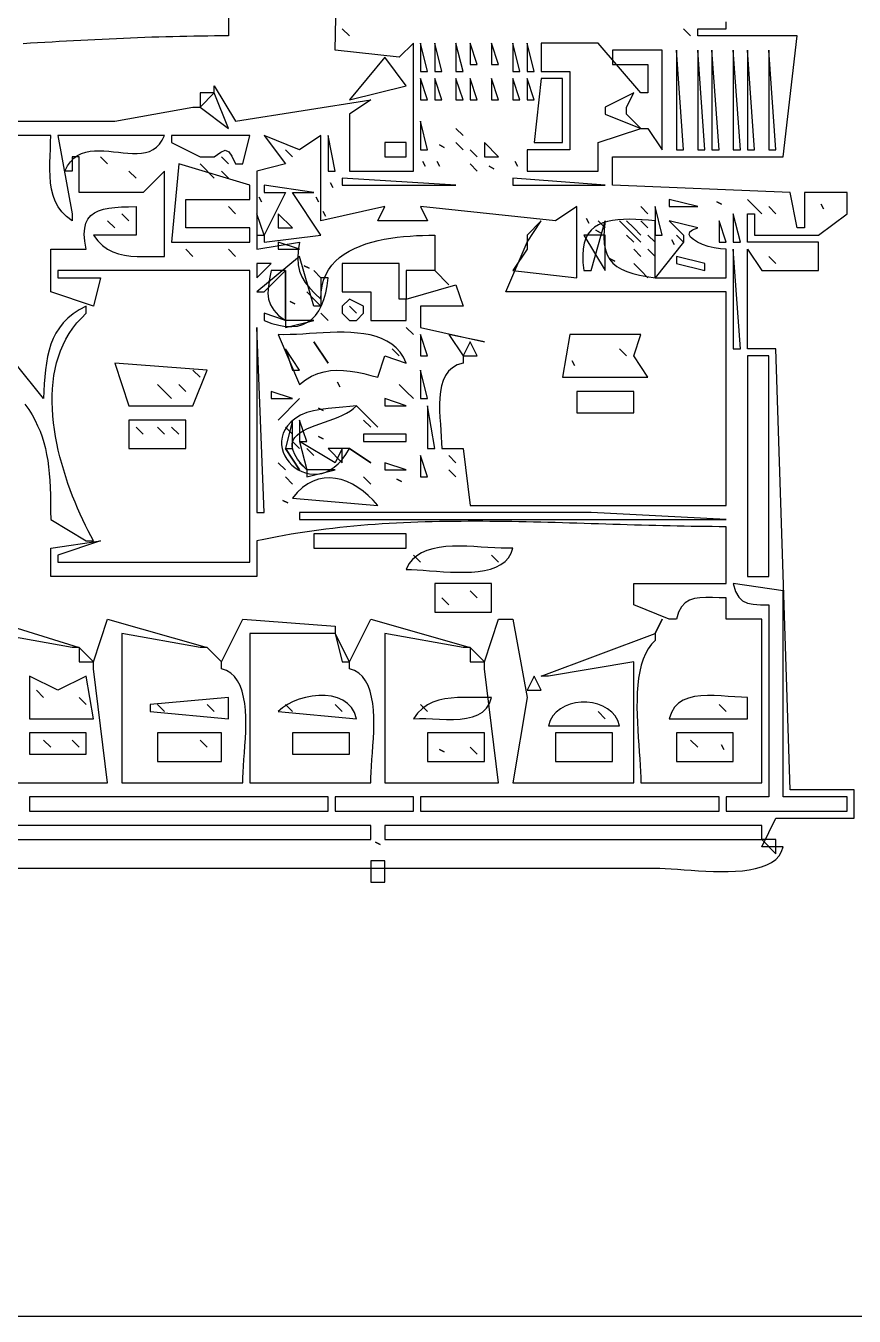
# Model space of a CAD drawing. Extents: x 0 to 1224, y 0 to 792.
# Drawn here: x 698.5 to 815, y 0 to 181.4 of the extents above; entities that cross this region are included whole.
import ezdxf

# ---------------------------------------------------------------- set-up
doc = ezdxf.new("R2010")
doc.units = 0
for name, color, linetype in [('C141', 141, 'CONTINUOUS'), ('C172', 172, 'CONTINUOUS'), ('C252', 252, 'CONTINUOUS'), ('C7', 7, 'CONTINUOUS')]:
    doc.layers.add(name, color=color, linetype=linetype)

msp = doc.modelspace()

# ---------------------------------------------------------------- linework, layer by layer
at = {"layer": 'C141'}
for points in [[(788, 98), (787, 96), (788, 98)], [(742, 96), (743, 92), (744, 92), (742, 96)], [(706, 94), (706, 92), (708, 92), (706, 94)], [(724, 94), (726, 92), (724, 94)], [(761, 94), (761, 92), (763, 92), (761, 94)]]:
    msp.add_lwpolyline(points, dxfattribs=at)
at = {"layer": 'C172'}
for points in [[(752, 139), (753, 138), (752, 139)], [(752, 130), (753, 129), (752, 130)], [(776, 130), (776, 127), (784, 127), (784, 130), (776, 130)]]:
    msp.add_lwpolyline(points, dxfattribs=at)
at = {"layer": 'C252'}
for points in [[(732, 159), (732, 158), (735, 158), (732, 152), (732, 151), (740, 152), (736, 158), (739, 158), (732, 159)], [(731.333313, 157.333328), (731.666687, 156.666672), (731.333313, 157.333328)], [(739.333313, 157.333328), (739.666687, 156.666672), (739.333313, 157.333328)], [(731, 155), (731, 152), (732, 152), (731, 155)], [(740.333313, 155.333328), (740.666687, 154.666672), (740.333313, 155.333328)], [(777, 147), (778, 147), (780, 154), (779.8527, 152.7963), (779.8052, 151.7248), (779.8574, 150.7767), (780.0093, 149.9434), (780.2608, 149.2161), (780.6118, 148.5861), (781.0625, 148.0446), (781.6126, 147.5829), (782.2621, 147.1923), (783.0111, 146.8641), (783.8594, 146.5894), (784.807, 146.3597), (785.8539, 146.1661), (787, 146), (787, 154), (786.0757, 154.0792), (785.1655, 154.1456), (784.2745, 154.1927), (783.4082, 154.2139), (782.5719, 154.2027), (781.7709, 154.1526), (781.0105, 154.0571), (780.2962, 153.9097), (779.6332, 153.7039), (779.0268, 153.4331), (778.4824, 153.091), (778.0054, 152.6708), (777.6011, 152.1662), (777.2747, 151.5706), (777.0317, 150.8775), (776.8774, 150.0804), (776.8171, 149.1728), (776.8562, 148.1481), (777, 147)], [(734, 151), (734, 150), (737, 150), (734, 151)], [(789.333313, 151.333328), (789.666687, 150.666672), (789.333313, 151.333328)], [(790, 152), (791, 151), (790, 152)], [(731, 144), (732, 144), (735, 147), (735, 140), (732, 141), (732, 140), (733.0777, 139.591), (734.0872, 139.3111), (735.0285, 139.1572), (735.9015, 139.1262), (736.7063, 139.2149), (737.4429, 139.4203), (738.1111, 139.7391), (738.7112, 140.1682), (739.2429, 140.7047), (739.7064, 141.3452), (740.1017, 142.0867), (740.4287, 142.926), (740.6874, 143.8601), (740.8778, 144.8858), (741, 146), (740, 146), (740, 142), (739, 142), (737, 149), (731, 144)], [(737.666687, 147.666672), (738.333313, 147.333328), (737.666687, 147.666672)], [(739, 147), (740, 146), (739, 147)], [(756, 147), (758, 145), (756, 147)], [(784, 148), (785, 147), (784, 148)], [(744, 122), (743, 122), (742, 120), (737, 123), (738, 119), (737.2827, 119.7829), (736.7321, 120.494), (736.3374, 121.1382), (736.0878, 121.7205), (735.9725, 122.2458), (735.9808, 122.7191), (736.102, 123.1453), (736.3253, 123.5294), (736.6399, 123.8764), (737.035, 124.1912), (737.4999, 124.4788), (738.0239, 124.7442), (738.5961, 124.9923), (739.2059, 125.2281), (739.8424, 125.4565), (740.495, 125.6825), (741.1527, 125.9111), (741.805, 126.1472), (742.4409, 126.3958), (743.0499, 126.6619), (743.621, 126.9504), (744.1435, 127.2662), (744.6068, 127.6144), (745, 128), (744.0734, 127.8862), (743.086, 127.8004), (742.0599, 127.7211), (741.017, 127.6266), (739.9792, 127.4954), (738.9685, 127.3059), (738.0068, 127.0366), (737.1162, 126.6658), (736.3186, 126.172), (735.7578, 125.6919), (735.3047, 125.1879), (734.954, 124.6654), (734.7005, 124.13), (734.5387, 123.5874), (734.4635, 123.0432), (734.4696, 122.5029), (734.5516, 121.9722), (734.7042, 121.4567), (734.9223, 120.9619), (735.2004, 120.4936), (735.5334, 120.0572), (735.9159, 119.6584), (736.3426, 119.3029), (736.8083, 118.9961), (737.3076, 118.7438), (737.8353, 118.5514), (738.3861, 118.4247), (738.9546, 118.3692), (739.5357, 118.3906), (740.124, 118.4944), (740.7142, 118.6862), (741.3011, 118.9717), (741.8793, 119.3564), (742.4436, 119.846), (742.9886, 120.446), (743.5092, 121.1622), (744, 122)], [(746, 126), (747, 125), (746, 126)], [(739.666687, 123.666664), (740.333313, 123.333336), (739.666687, 123.666664)], [(747.666687, 66.666664), (748.333313, 66.333336), (747.666687, 66.666664)], [(802, 67), (804, 65), (804, 67), (802, 67)], [(747, 64), (747, 61), (749, 61), (749, 64), (747, 64)]]:
    msp.add_lwpolyline(points, dxfattribs=at)
at = {"layer": 'C7'}
for points in [[(0, 792), (0, 0), (1224, 0), (1224, 792), (0, 792)], [(682, 168), (711, 168), (722, 170), (723, 170), (727, 167), (725, 172), (725, 173), (728, 168), (747, 171), (744, 169), (744, 161), (753, 161), (753, 179), (751, 177), (742, 178), (743, 226)], [(727, 188), (727, 180), (726.0292, 179.9981), (725.0563, 179.9927), (724.0812, 179.9839), (723.104, 179.9717), (722.1247, 179.9563), (721.1434, 179.9378), (720.1602, 179.9163), (719.1751, 179.8919), (718.1881, 179.8647), (717.1993, 179.8348), (716.2088, 179.8024), (715.2166, 179.7675), (714.2228, 179.7303), (713.2274, 179.6909), (712.2305, 179.6494), (711.232, 179.6059), (710.2322, 179.5605), (709.2309, 179.5134), (708.2284, 179.4645), (707.2246, 179.4142), (706.2195, 179.3624), (705.2133, 179.3093), (704.206, 179.2549), (703.1976, 179.1995), (702.1882, 179.1431), (701.1779, 179.0858), (700.1666, 179.0278), (699.1545, 178.9691), (698.1416, 178.9099)], [(478, 63), (728, 63), (787, 63), (787.6701, 62.9866), (788.4251, 62.9504), (789.2545, 62.8967), (790.1476, 62.8314), (791.0938, 62.7598), (792.0824, 62.6876), (793.1029, 62.6203), (794.1445, 62.5636), (795.1967, 62.523), (796.2488, 62.5041), (797.2903, 62.5125), (798.3103, 62.5537), (799.2985, 62.6333), (800.244, 62.757), (801.1364, 62.9302), (801.9649, 63.1586), (802.7189, 63.4478), (803.3878, 63.8033), (803.961, 64.2306), (804.4279, 64.7355), (804.7777, 65.3234), (805, 66), (802, 66), (804, 70), (815, 70), (815, 74), (806, 74), (804, 136), (800, 136), (800, 150), (802, 147), (810, 147), (810, 151), (800, 151), (800, 155), (801, 155), (801, 152), (810, 152), (814, 155), (814, 158), (808, 158), (808, 153), (807, 153), (806, 158), (781, 159), (781, 163), (805, 163), (807, 180), (793, 180), (793, 181), (797, 181), (797, 182)], [(743, 181), (744, 180), (743, 181)], [(791, 181), (792, 180), (791, 181)], [(754, 179), (754, 175), (755, 175), (754, 179)], [(756, 179), (756, 175), (757, 175), (756, 179)], [(759, 179), (759, 175), (760, 175), (759, 179)], [(761, 179), (761, 176), (762, 176), (761, 179)], [(764, 179), (764, 176), (765, 176), (764, 179)], [(767, 179), (767, 175), (768, 175), (767, 179)], [(769, 179), (769, 175), (770, 175), (769, 179)], [(771, 179), (771, 175), (775, 175), (775, 164), (769, 164), (769, 161), (779, 161), (779, 165), (785, 167), (786, 167), (788, 164), (788, 178), (781, 178), (781, 176), (786, 176), (786, 172), (785, 172), (779, 179), (771, 179)], [(790, 178), (790, 164), (791, 164), (790, 178)], [(793, 178), (793, 164), (794, 164), (793, 178)], [(795, 178), (795, 164), (796, 164), (795, 178)], [(798, 178), (798, 164), (799, 164), (798, 178)], [(800, 178), (800, 164), (801, 164), (800, 178)], [(803, 178), (803, 164), (804, 164), (803, 178)], [(749, 177), (744, 171), (752, 173), (749, 177)], [(754, 174), (754, 171), (755, 171), (754, 174)], [(756, 174), (756, 171), (757, 171), (756, 174)], [(759, 174), (759, 171), (760, 171), (759, 174)], [(761, 174), (761, 171), (762, 171), (761, 174)], [(764, 174), (764, 171), (765, 171), (764, 174)], [(767, 174), (767, 171), (768, 171), (767, 174)], [(769, 174), (769, 171), (770, 171), (769, 174)], [(771, 174), (770, 165), (774, 165), (774, 174), (771, 174)], [(723, 172), (723, 170), (725, 172), (723, 172)], [(784, 172), (780, 170), (780, 169), (785, 167), (783, 169), (783, 170), (784, 172)], [(754, 168), (754, 164), (755, 164), (754, 168)], [(759, 167), (760, 166), (759, 167)], [(694, 75), (710, 75), (708, 91), (708, 92), (710, 98), (724, 94), (723, 94), (712, 96), (712, 75), (729, 75), (729.0149, 75.7045), (729.055, 76.4887), (729.1132, 77.3409), (729.1824, 78.2497), (729.2555, 79.2033), (729.3254, 80.1901), (729.385, 81.1986), (729.4273, 82.2172), (729.4451, 83.2342), (729.4314, 84.2381), (729.379, 85.2172), (729.281, 86.1599), (729.1301, 87.0547), (728.9193, 87.8898), (728.6416, 88.6538), (728.2897, 89.335), (727.8568, 89.9219), (727.3355, 90.4027), (726.7189, 90.7659), (726, 91), (726, 92), (729, 98), (742, 97), (742, 96), (730, 96), (730, 75), (747, 75), (747.0149, 75.7045), (747.055, 76.4887), (747.1132, 77.3409), (747.1824, 78.2497), (747.2555, 79.2033), (747.3254, 80.1901), (747.385, 81.1986), (747.4273, 82.2172), (747.4451, 83.2342), (747.4314, 84.2381), (747.379, 85.2172), (747.281, 86.1599), (747.1301, 87.0547), (746.9193, 87.8898), (746.6416, 88.6538), (746.2897, 89.335), (745.8568, 89.9219), (745.3355, 90.4027), (744.7189, 90.7659), (744, 91), (744, 92), (747, 98), (761, 94), (760, 94), (749, 96), (749, 75), (765, 75), (763, 91), (763, 92), (765, 98), (767, 98), (769, 87), (767, 75), (784, 75), (784, 92), (772, 90), (771, 90), (787, 96), (787, 95), (786.4742, 94.4619), (786.0215, 93.8381), (785.6369, 93.1361), (785.3159, 92.3636), (785.0537, 91.528), (784.8455, 90.6369), (784.6867, 89.6979), (784.5723, 88.7184), (784.4979, 87.7062), (784.4585, 86.6687), (784.4495, 85.6136), (784.4661, 84.5482), (784.5036, 83.4803), (784.5573, 82.4174), (784.6223, 81.367), (784.6941, 80.3367), (784.7678, 79.334), (784.8388, 78.3666), (784.9022, 77.4419), (784.9533, 76.5675), (784.9875, 75.751), (785, 75), (802, 75), (802, 98), (797, 98), (797, 101), (796.0083, 101.0163), (795.0571, 101.0447), (794.1554, 101.0542), (793.3125, 101.0141), (792.5375, 100.8934), (791.8394, 100.6612), (791.2275, 100.2866), (790.7109, 99.7388), (790.2986, 98.9869), (790, 98), (789, 98), (784, 100), (784, 103), (797, 103), (797, 111), (796.021, 111.0017), (795.0392, 111.007), (794.0548, 111.0155), (793.0679, 111.0271), (792.0785, 111.0415), (791.0868, 111.0585), (790.0928, 111.0779), (789.0967, 111.0995), (788.0985, 111.1232), (787.0983, 111.1486), (786.0963, 111.1756), (785.0925, 111.204), (784.0871, 111.2336), (783.0801, 111.2641), (782.0716, 111.2954), (781.0618, 111.3272), (780.0507, 111.3593), (779.0384, 111.3916), (778.0251, 111.4238), (777.0107, 111.4557), (775.9955, 111.487), (774.9796, 111.5177), (773.9629, 111.5475), (772.9457, 111.5761), (771.928, 111.6034), (770.9099, 111.6292), (769.8915, 111.6532), (768.8729, 111.6752), (767.8542, 111.6951), (766.8356, 111.7126), (765.817, 111.7275), (764.7987, 111.7396), (763.7807, 111.7487), (762.763, 111.7546), (761.7459, 111.7571), (760.7293, 111.7559), (759.7135, 111.7509), (758.6985, 111.7419), (757.6843, 111.7286), (756.6712, 111.7108), (755.6591, 111.6884), (754.6482, 111.6611), (753.6387, 111.6287), (752.6305, 111.591), (751.6237, 111.5479), (750.6186, 111.499), (749.6152, 111.4441), (748.6135, 111.3832), (747.6137, 111.3159), (746.6159, 111.242), (745.6202, 111.1614), (744.6266, 111.0739), (743.6353, 110.9791), (742.6464, 110.877), (741.6599, 110.7673), (740.676, 110.6498), (739.6948, 110.5243), (738.7163, 110.3906), (737.7408, 110.2484), (736.7681, 110.0976), (735.7985, 109.938), (734.8321, 109.7693), (733.8689, 109.5914), (732.9091, 109.404), (731.9528, 109.2069), (731, 109), (731, 104), (702, 104), (702, 108), (709, 109), (703, 107), (703, 106), (730, 106), (730, 147), (703, 147), (703, 146), (709, 146), (708, 142), (702, 144), (702, 150), (707, 150), (706.7982, 151.1386), (706.7275, 152.1221), (706.7821, 152.9619), (706.9563, 153.6695), (707.2443, 154.2564), (707.6402, 154.7341), (708.1383, 155.1139), (708.7328, 155.4075), (709.4179, 155.6263), (710.1878, 155.7818), (711.0367, 155.8854), (711.9589, 155.9486), (712.9486, 155.983), (714, 156), (714, 152), (708, 152), (708.6105, 151.1852), (709.2737, 150.5288), (709.9857, 150.0139), (710.7431, 149.6239), (711.5422, 149.3422), (712.3794, 149.152), (713.2511, 149.0367), (714.1536, 148.9796), (715.0834, 148.9641), (716.0368, 148.9734), (717.0102, 148.9909), (718, 149), (718, 161), (715, 158), (706, 158), (706, 163), (705, 163), (705, 161), (704, 161), (704.377, 161.7225), (704.8044, 162.319), (705.2776, 162.8), (705.792, 163.1764), (706.343, 163.459), (706.9261, 163.6585), (707.5366, 163.7858), (708.17, 163.8515), (708.8217, 163.8665), (709.4872, 163.8416), (710.1617, 163.7875), (710.8409, 163.715), (711.52, 163.6348), (712.1945, 163.5578), (712.8598, 163.4947), (713.5113, 163.4563), (714.1445, 163.4534), (714.7548, 163.4967), (715.3375, 163.597), (715.8882, 163.7652), (716.4022, 164.0119), (716.875, 164.3479), (717.3019, 164.7841), (717.6784, 165.3312), (718, 166), (703, 166), (705, 155), (705, 154), (704.2111, 154.5956), (703.5639, 155.2577), (703.0452, 155.9797), (702.6415, 156.7551), (702.3396, 157.5772), (702.1261, 158.4396), (701.9876, 159.3356), (701.9109, 160.2588), (701.8825, 161.2025), (701.8892, 162.1602), (701.9177, 163.1254), (701.9545, 164.0914), (701.9864, 165.0518), (702, 166), (683, 166)], [(719, 166), (719, 165), (723, 163), (724, 163), (725, 163), (725.9137, 163.6793), (726.557, 163.9177), (727.0433, 163.7163), (727.4864, 163.0766), (728, 162), (729, 162), (730, 166), (719, 166)], [(732, 166), (735, 162), (731, 161), (731, 150), (737, 151), (736.8059, 149.8281), (736.7405, 148.7756), (736.8051, 147.8217), (737.0012, 146.9455), (737.3299, 146.1261), (737.7928, 145.3427), (738.3912, 144.5745), (739.1265, 143.8005), (740, 143), (740.0334, 143.9592), (740.1627, 144.8483), (740.3822, 145.6698), (740.6865, 146.4263), (741.0699, 147.1205), (741.5268, 147.7551), (742.0518, 148.3327), (742.6393, 148.856), (743.2836, 149.3276), (743.9794, 149.7501), (744.7209, 150.1263), (745.5027, 150.4587), (746.3191, 150.75), (747.1647, 151.0029), (748.0339, 151.22), (748.921, 151.4039), (749.8206, 151.5573), (750.7272, 151.6829), (751.635, 151.7833), (752.5387, 151.8611), (753.4325, 151.9191), (754.3111, 151.9597), (755.1687, 151.9858), (756, 152), (756, 147), (752, 147), (752, 143), (751, 143), (751, 148), (743, 148), (743, 144), (747, 144), (747, 140), (752, 140), (752, 143), (759, 145), (760, 142), (754, 142), (754, 139), (763, 137), (758, 138), (760, 135), (760, 134), (759.1874, 133.7422), (758.5141, 133.3574), (757.968, 132.8588), (757.5373, 132.2594), (757.2099, 131.5726), (756.9737, 130.8113), (756.817, 129.9888), (756.7276, 129.1182), (756.6936, 128.2127), (756.703, 127.2853), (756.7438, 126.3493), (756.8041, 125.4178), (756.8718, 124.504), (756.935, 123.621), (756.9817, 122.7819), (757, 122), (760, 122), (761, 114), (797, 114), (797, 144), (766, 144), (769, 151), (769, 150), (767, 147), (776, 146), (776, 156), (773, 154), (754, 156), (755, 154), (748, 154), (749, 156), (740, 154), (740, 166), (737, 164), (732, 166)], [(741, 166), (741, 161), (742, 161), (741, 166)], [(735, 164), (736, 163), (735, 164)], [(749, 165), (749, 163), (752, 163), (752, 165), (749, 165)], [(756.666687, 164.666672), (757.333313, 164.333328), (756.666687, 164.666672)], [(759, 165), (760, 164), (759, 165)], [(761, 164), (762, 163), (761, 164)], [(763, 165), (763, 163), (765, 163), (763, 165)], [(709, 163), (710, 162), (709, 163)], [(720, 162), (719, 151), (730, 151), (730, 153), (721, 153), (721, 157), (730, 157), (730, 159), (720, 162)], [(723, 162), (725, 160), (723, 162)], [(726, 163), (727, 162), (726, 163)], [(754.333313, 162.333328), (754.666687, 161.666672), (754.333313, 162.333328)], [(756.333313, 162.333328), (756.666687, 161.666672), (756.333313, 162.333328)], [(761, 162), (762, 161), (761, 162)], [(763.666687, 161.666672), (764.333313, 161.333328), (763.666687, 161.666672)], [(767.333313, 162.333328), (767.666687, 161.666672), (767.333313, 162.333328)], [(713, 161), (714, 160), (713, 161)], [(726, 161), (727, 160), (726, 161)], [(743, 160), (743, 159), (759, 159), (743, 160)], [(767, 160), (767, 159), (780, 159), (767, 160)], [(741.333313, 159.333328), (741.666687, 158.666672), (741.333313, 159.333328)], [(789, 157), (789, 156), (793, 156), (789, 157)], [(795.666687, 156.666672), (796.333313, 156.333328), (795.666687, 156.666672)], [(800, 157), (802, 155), (800, 157)], [(810.333313, 156.333328), (810.666687, 155.666672), (810.333313, 156.333328)], [(712, 155), (713, 154), (712, 155)], [(727, 156), (728, 155), (727, 156)], [(734, 155), (734, 153), (736, 153), (734, 155)], [(777.333313, 154.333328), (777.666687, 153.666672), (777.333313, 154.333328)], [(785, 156), (786, 155), (785, 156)], [(787, 156), (787, 152), (788, 152), (787, 156)], [(798, 155), (798, 151), (799, 151), (798, 155)], [(803, 156), (804, 155), (803, 156)], [(710, 154), (711, 153), (710, 154)], [(771, 154), (769, 152), (769, 151), (771, 154)], [(778.666687, 152.666672), (779.333313, 152.333328), (778.666687, 152.666672)], [(779, 154), (780, 153), (779, 154)], [(782, 154), (785, 151), (782, 154)], [(783, 154), (784, 153), (783, 154)], [(784, 153), (785, 152), (784, 153)], [(785, 154), (786, 153), (785, 154)], [(789, 154), (791, 152), (791, 151), (787, 146), (797, 146), (797, 150), (796.1762, 150.0509), (795.3183, 150.1935), (794.4683, 150.4118), (793.6683, 150.6901), (792.9603, 151.0129), (792.3864, 151.3642), (791.9886, 151.7284), (791.809, 152.0899), (791.8897, 152.4327), (792.2726, 152.7413), (793, 153), (789, 154)], [(796, 154), (796, 151), (797, 151), (796, 154)], [(777, 152), (780, 147), (780, 152), (777, 152)], [(783, 152), (784, 151), (783, 152)], [(786, 152), (787, 151), (786, 152)], [(721, 150), (722, 149), (721, 150)], [(727, 150), (728, 149), (727, 150)], [(784, 150), (785, 149), (784, 150)], [(786, 150), (787, 149), (786, 150)], [(790, 149), (790, 148), (794, 147), (794, 148), (790, 149)], [(798, 150), (798, 136), (799, 136), (798, 150)], [(803, 149), (804, 148), (803, 149)], [(731, 148), (731, 146), (733, 148), (731, 148)], [(733, 147), (732.7678, 145.829), (732.6104, 144.7813), (732.5592, 143.8374), (732.6457, 142.9781), (732.9015, 142.184), (733.3581, 141.4358), (734.0471, 140.7142), (735, 140), (735, 147), (733, 147)], [(780.666687, 148.666672), (781.333313, 148.333328), (780.666687, 148.666672)], [(785, 147), (786, 146), (785, 147)], [(738, 144), (739, 143), (738, 144)], [(698.383, 128.2226), (698.905, 127.4642), (699.3747, 126.7074), (699.7948, 125.9488), (700.1681, 125.1849), (700.4972, 124.4122), (700.7849, 123.6273), (701.0339, 122.8267), (701.247, 122.0071), (701.4269, 121.1648), (701.5762, 120.2966), (701.6978, 119.3989), (701.7943, 118.4683), (701.8685, 117.5013), (701.9231, 116.4945), (701.9608, 115.4444), (701.9844, 114.3476), (701.9965, 113.2006), (702, 112), (707, 109), (708, 109), (707.6274, 109.6942), (707.2534, 110.4185), (706.8799, 111.1711), (706.5085, 111.9503), (706.1411, 112.7543), (705.7794, 113.5813), (705.425, 114.4295), (705.08, 115.2973), (704.7458, 116.1828), (704.4244, 117.0842), (704.1176, 117.9999), (703.8269, 118.9279), (703.5543, 119.8666), (703.3015, 120.8143), (703.0702, 121.769), (702.8623, 122.7291), (702.6794, 123.6928), (702.5233, 124.6583), (702.3959, 125.6239), (702.2987, 126.5877), (702.2337, 127.5481), (702.2026, 128.5032), (702.2072, 129.4514), (702.2491, 130.3907), (702.3302, 131.3196), (702.4523, 132.2361), (702.617, 133.1385), (702.8262, 134.0251), (703.0816, 134.8941), (703.3849, 135.7437), (703.738, 136.5721), (704.1427, 137.3777), (704.6005, 138.1586), (705.1134, 138.913), (705.6831, 139.6392), (706.3114, 140.3354), (707, 141), (707, 142), (706.0281, 141.4848), (705.1717, 140.9222), (704.423, 140.314), (703.7744, 139.6617), (703.2182, 138.967), (702.7467, 138.2315), (702.3522, 137.457), (702.027, 136.645), (701.7635, 135.7972), (701.5539, 134.9153), (701.3907, 134.0009), (701.2661, 133.0558), (701.1723, 132.0814), (701.1019, 131.0796), (701.047, 130.0518), (701, 129), (697, 134)], [(735.666687, 142.666672), (736.333313, 142.333328), (735.666687, 142.666672)], [(739, 143), (740, 142), (739, 143)], [(744, 143), (743, 142), (743, 141), (744, 140), (745, 140), (746, 141), (746, 142), (744, 143)], [(744, 142), (745, 141), (744, 142)], [(735, 140), (735, 139), (739, 140), (735, 140)], [(740, 141), (741, 140), (740, 141)], [(731, 139), (731, 113), (732, 113), (731, 139)], [(734, 138), (737, 131), (737.8379, 131.6393), (738.6925, 132.1423), (739.5631, 132.5193), (740.4489, 132.7812), (741.3493, 132.9384), (742.2635, 133.0016), (743.1909, 132.9813), (744.1306, 132.8882), (745.0821, 132.733), (746.0447, 132.5261), (747.0175, 132.2782), (748, 132), (749, 135), (752, 134), (751.6084, 134.8125), (751.1349, 135.5209), (750.5856, 136.1317), (749.9667, 136.6515), (749.2844, 137.087), (748.5449, 137.4447), (747.7545, 137.7313), (746.9193, 137.9535), (746.0455, 138.1178), (745.1393, 138.2308), (744.207, 138.2993), (743.2548, 138.3297), (742.2888, 138.3287), (741.3153, 138.303), (740.3404, 138.2591), (739.3704, 138.2037), (738.4114, 138.1434), (737.4698, 138.0848), (736.5516, 138.0345), (735.6631, 137.9992), (734.8105, 137.9855), (734, 138)], [(754, 138), (754, 135), (755, 135), (754, 138)], [(775, 138), (774, 132), (786, 132), (784, 135), (785, 138), (775, 138)], [(739, 137), (741, 134), (739, 137)], [(761, 137), (760, 135), (762, 135), (761, 137)], [(735, 136), (736, 133), (737, 133), (735, 136)], [(750, 136), (751, 135), (750, 136)], [(775.333313, 134.333328), (775.666687, 133.666672), (775.333313, 134.333328)], [(782, 136), (783, 135), (782, 136)], [(800, 135), (800, 104), (803, 104), (803, 135), (800, 135)], [(711, 134), (713, 128), (722, 128), (724, 133), (711, 134)], [(722, 133), (723, 132), (722, 133)], [(754, 133), (754, 129), (755, 129), (754, 133)], [(717, 131), (719, 129), (717, 131)], [(720, 131), (721, 130), (720, 131)], [(742.333313, 131.333328), (742.666687, 130.666672), (742.333313, 131.333328)], [(751, 131), (752, 130), (751, 131)], [(733, 130), (733, 129), (736, 129), (733, 130)], [(737, 129), (734, 126), (737, 129)], [(749, 129), (749, 128), (752, 128), (749, 129)], [(739.666687, 127.666664), (740.333313, 127.333336), (739.666687, 127.666664)], [(745, 128), (748, 125), (745, 128)], [(755, 128), (755, 122), (756, 122), (755, 128)], [(713, 126), (713, 122), (721, 122), (721, 126), (713, 126)], [(736, 126), (735, 122), (736, 122), (736, 126)], [(737, 126), (737, 123), (738, 123), (737, 126)], [(714, 125), (715, 124), (714, 125)], [(717, 125), (718, 124), (717, 125)], [(719, 125), (720, 124), (719, 125)], [(735, 125), (736, 124), (735, 125)], [(746, 124), (746, 123), (752, 123), (752, 124), (746, 124)], [(735, 122), (737, 119), (735, 122)], [(736, 123), (737, 122), (736, 123)], [(738, 122), (739, 121), (738, 122)], [(741, 122), (743, 120), (743, 122), (741, 122)], [(744, 122), (747, 120), (744, 122)], [(734, 120), (735, 119), (734, 120)], [(737, 120), (738, 119), (737, 120)], [(749, 120), (749, 119), (752, 119), (749, 120)], [(754, 121), (754, 118), (755, 118), (754, 121)], [(758, 121), (759, 120), (758, 121)], [(735, 118), (736, 117), (735, 118)], [(738, 119), (738, 118), (742, 119), (738, 119)], [(746, 118), (747, 117), (746, 118)], [(758, 119), (759, 118), (758, 119)], [(736, 115), (748, 114), (747.3417, 114.7284), (746.6505, 115.3966), (745.9308, 115.9985), (745.1871, 116.5279), (744.4236, 116.9787), (743.645, 117.3448), (742.8557, 117.62), (742.06, 117.7983), (741.2624, 117.8735), (740.4674, 117.8395), (739.6795, 117.6902), (738.9029, 117.4195), (738.1422, 117.0213), (737.4019, 116.4893), (736.6863, 115.8176), (736, 115)], [(750.666687, 117.666664), (751.333313, 117.333336), (750.666687, 117.666664)], [(734.666687, 114.666664), (735.333313, 114.333336), (734.666687, 114.666664)], [(737, 113), (737, 112), (797, 112), (778, 113), (737, 113)], [(739, 110), (739, 108), (752, 108), (752, 110), (739, 110)], [(752, 105), (752.722, 104.9841), (753.52, 104.9421), (754.382, 104.8819), (755.2958, 104.8114), (756.2494, 104.7389), (757.2306, 104.6722), (758.2274, 104.6195), (759.2276, 104.5888), (760.2192, 104.5881), (761.1901, 104.6254), (762.1282, 104.7088), (763.0213, 104.8464), (763.8575, 105.0461), (764.6245, 105.316), (765.3104, 105.6642), (765.903, 106.0986), (766.3901, 106.6274), (766.7598, 107.2585), (767, 108), (766.2058, 107.9773), (765.3498, 107.9903), (764.4427, 108.0289), (763.4952, 108.0835), (762.5181, 108.144), (761.5221, 108.2008), (760.5179, 108.2439), (759.5163, 108.2635), (758.5279, 108.2497), (757.5635, 108.1927), (756.6339, 108.0827), (755.7497, 107.9098), (754.9217, 107.6641), (754.1606, 107.3358), (753.4772, 106.9151), (752.8821, 106.3922), (752.3861, 105.757), (752, 105)], [(753, 107), (754, 106), (753, 107)], [(764, 107), (765, 106), (764, 107)], [(756, 103), (756, 99), (764, 99), (764, 103), (756, 103)], [(761, 102), (762, 101), (761, 102)], [(798, 103), (798.3259, 101.8756), (798.7538, 101.0809), (799.3001, 100.5573), (799.9814, 100.2461), (800.8141, 100.0886), (801.8148, 100.0261), (803, 100), (803, 73), (797, 73), (797, 71), (814, 71), (814, 73), (805, 73), (805, 102), (798, 103)], [(757, 101), (758, 100), (757, 101)], [(690, 99), (706, 94), (705, 94), (694, 96)], [(699, 90), (699, 84), (708, 84), (707, 90), (703, 88), (699, 90)], [(770, 90), (769, 88), (771, 88), (770, 90)], [(700, 88), (701, 87), (700, 88)], [(734, 85), (745, 84), (744.7193, 84.8621), (744.2911, 85.5813), (743.7345, 86.1644), (743.0687, 86.618), (742.3127, 86.9491), (741.4857, 87.1642), (740.6067, 87.2702), (739.6949, 87.2738), (738.7695, 87.1818), (737.8495, 87.001), (736.954, 86.738), (736.1022, 86.3996), (735.3132, 85.9927), (734.6061, 85.5239), (734, 85)], [(789, 84), (800, 84), (800, 87), (799.1359, 87.0213), (798.2192, 87.0742), (797.266, 87.1415), (796.2924, 87.2065), (795.3147, 87.2522), (794.349, 87.2616), (793.4116, 87.2178), (792.5186, 87.1039), (791.6862, 86.9029), (790.9306, 86.598), (790.268, 86.1722), (789.7145, 85.6085), (789.2865, 84.8901), (789, 84)], [(706, 87), (707, 86), (706, 87)], [(716, 86), (716, 85), (727, 84), (727, 87), (716, 86)], [(717, 86), (718, 85), (717, 86)], [(724, 86), (725, 85), (724, 86)], [(735, 86), (736, 85), (735, 86)], [(742, 86), (743, 85), (742, 86)], [(753, 84), (753.8536, 84.0253), (754.7643, 84.0112), (755.7152, 83.9747), (756.6893, 83.9331), (757.6698, 83.9034), (758.6399, 83.9028), (759.5826, 83.9483), (760.4812, 84.0573), (761.3187, 84.2466), (762.0783, 84.5336), (762.7431, 84.9353), (763.2962, 85.4688), (763.7208, 86.1513), (764, 87), (763.0348, 86.97), (762.0692, 86.9683), (761.1088, 86.9779), (760.159, 86.9822), (759.2254, 86.9641), (758.3134, 86.907), (757.4287, 86.7939), (756.5766, 86.6082), (755.7628, 86.3329), (754.9927, 85.9513), (754.2718, 85.4464), (753.6058, 84.8016), (753, 84)], [(754, 86), (755, 85), (754, 86)], [(772, 83), (782, 83), (781.7601, 83.7411), (781.3896, 84.3895), (780.9059, 84.9454), (780.3263, 85.4086), (779.6684, 85.7791), (778.9495, 86.057), (778.1871, 86.2423), (777.3986, 86.3349), (776.6013, 86.3349), (775.8128, 86.2423), (775.0504, 86.057), (774.3315, 85.7791), (773.6736, 85.4086), (773.094, 84.9454), (772.6103, 84.3895), (772.2398, 83.7411), (772, 83)], [(796, 86), (797, 85), (796, 86)], [(779, 85), (780, 84), (779, 85)], [(699, 82), (699, 79), (707, 79), (707, 82), (699, 82)], [(717, 82), (717, 78), (726, 78), (726, 82), (717, 82)], [(736, 82), (736, 79), (744, 79), (744, 82), (736, 82)], [(755, 82), (755, 78), (763, 78), (763, 82), (755, 82)], [(773, 82), (773, 78), (781, 78), (781, 82), (773, 82)], [(790, 82), (790, 78), (798, 78), (798, 82), (790, 82)], [(701, 81), (702, 80), (701, 81)], [(705, 81), (706, 80), (705, 81)], [(723, 81), (724, 80), (723, 81)], [(761, 80), (762, 79), (761, 80)], [(792, 81), (793, 80), (792, 81)], [(796.333313, 80.333336), (796.666687, 79.666664), (796.333313, 80.333336)], [(756.666687, 79.666664), (757.333313, 79.333336), (756.666687, 79.666664)], [(699, 73), (699, 71), (741, 71), (741, 73), (699, 73)], [(742, 73), (742, 71), (753, 71), (753, 73), (742, 73)], [(754, 73), (754, 71), (796, 71), (796, 73), (754, 73)], [(694, 69), (694, 67), (747, 67), (747, 69), (694, 69)], [(749, 69), (749, 67), (802, 67), (802, 69), (749, 69)]]:
    msp.add_lwpolyline(points, dxfattribs=at)

doc.saveas('drawing.dxf')
